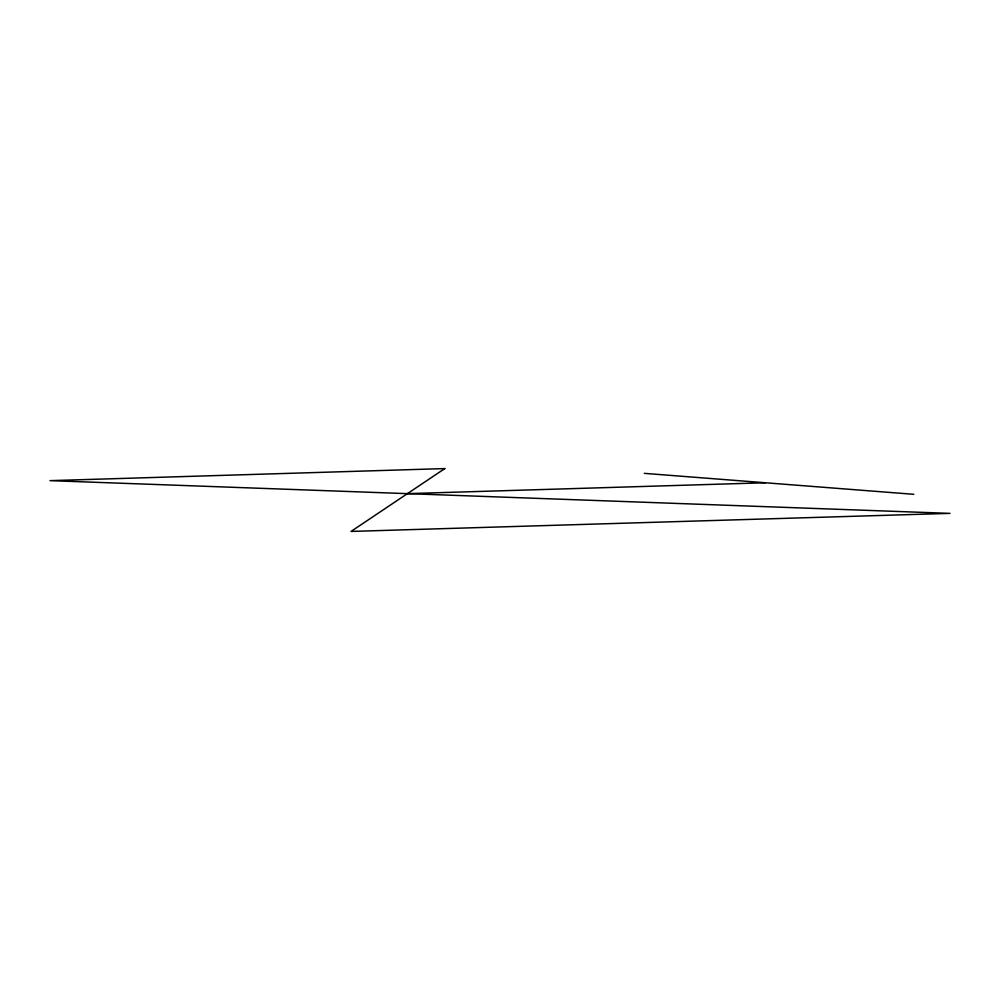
<?xml version="1.0" encoding="UTF-8"?>
<svg xmlns="http://www.w3.org/2000/svg" width="1000" height="1000" viewBox="0 0 1000 1000"><rect width="100%" height="100%" fill="white"/><g stroke="black" fill="none" stroke-linecap="round" stroke-linejoin="round"><path stroke-width="1.5" d="M407.425 493.638L765.275 482.762M644.3 473.35L913.812 494.312M444.812 468.575L351.05 531.425L950 513.375L50 480.65L444.812 468.575"/></g></svg>
